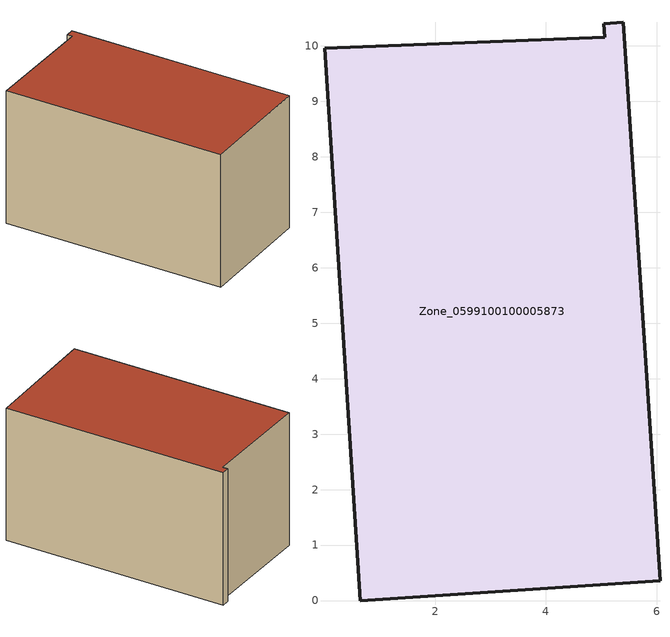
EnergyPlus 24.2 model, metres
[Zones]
Zone_0599100100005873
 floor ground (C_G): 5.06,10.16 5.04,10.4 5.4,10.42 6.06,0.35 0.65,0 0.01,9.95 z0
 wall outside (C_F): 0.65,0 6.06,0.35 5.4,10.42 5.04,10.4 5.06,10.16 0.01,9.95 0.65,0 z0:6.15
 roof outside (C_R): 5.06,10.16 0.01,9.95 0.65,0 6.06,0.35 5.4,10.42 5.04,10.4 z6.15
[BUILDING]
Pand.0599100100005873: North Axis=0; Terrain=City; Loads Convergence Tolerance Value=0.04; Temperature Convergence Tolerance Value=0.4; Solar Distribution=FullExterior; Maximum Number of Warmup Days=25; Minimum Number of Warmup Days=1
[Site:Location]
Rotterdam.The.Hague.AP_ZH_NLD Design_Conditions: Latitude=51.96; Longitude=4.45; Time Zone=1; Elevation=-4.5
[SITE:GROUNDTEMPERATURE:BUILDINGSURFACE]
18, 18, 18, 18, 18, 18, 18, 18, 18, 18, 18, 18
[MATERIAL] Thermal Absorptance=0.9; Solar Absorptance=0.7; Visible Absorptance=0.7
Name | Roughness | Thickness | Conductivity | Density | Specific Heat
G.TI.2006-2014 | MediumSmooth | 0.15 | 0.06 | 540 | 1210
F.TI.2006-2014 | Rough | 0.3 | 0.12 | 1920 | 840
R.TI.2006-2014 | MediumRough | 0.2 | 0.08 | 1500 | 1000
[CONSTRUCTION]
C_G: G.TI.2006-2014
C_F: F.TI.2006-2014
C_R: R.TI.2006-2014
[ZONE]
Zone_0599100100005873: Type=1; Multiplier=1; Ceiling Height=Autocalculate; Volume=Autocalculate; Floor Area=autocalculate; Part of Total Floor Area=Yes
[ZONEINFILTRATION:DESIGNFLOWRATE]
Infil_Zone_0599100100005873: Zone or ZoneList or Space or SpaceList=Zone_0599100100005873; Schedule=AlwaysOn; Design Flow Rate Calculation Method=Flow/Area; Flow Rate per Floor Area=0.0015; Constant Term Coefficient=1; Temperature Term Coefficient=0; Velocity Term Coefficient=0; Velocity Squared Term Coefficient=0
[HVACTEMPLATE:ZONE:IDEALLOADSAIRSYSTEM]
Zone_0599100100005873: Maximum Heating Supply Air Temperature=50; Minimum Cooling Supply Air Temperature=13; Maximum Heating Supply Air Humidity Ratio=0.0156; Minimum Cooling Supply Air Humidity Ratio=0.0077; Heating Limit=NoLimit; Cooling Limit=NoLimit; Dehumidification Control Type=ConstantSensibleHeatRatio; Cooling Sensible Heat Ratio=0.7; Dehumidification Setpoint=60; Humidification Control Type=None; Humidification Setpoint=30; Outdoor Air Method=None; Outdoor Air Flow Rate per Person=0.00944; Outdoor Air Flow Rate per Zone Floor Area=0; Outdoor Air Flow Rate per Zone=0; Demand Controlled Ventilation Type=None; Outdoor Air Economizer Type=NoEconomizer; Heat Recovery Type=None; Sensible Heat Recovery Effectiveness=0.7; Latent Heat Recovery Effectiveness=0.65
[ZONECONTROL:THERMOSTAT]
ThermostatControl_Zone_0599100100005873: Zone or ZoneList=Zone_0599100100005873; Control Type Schedule=DualSetpointControlType; Control 1=Thermostat_Zone_0599100100005873; Temperature Difference Between Cutout And Setpoint=0
[THERMOSTATSETPOINT:DUALSETPOINT]
Thermostat_Zone_0599100100005873: Heating Setpoint Temperature Schedule=HeatingSetpoint_Zone_0599100100005873; Cooling Setpoint Temperature Schedule=CoolingSetpoint_Zone_0599100100005873
[SCHEDULE:COMPACT]
HeatingSetpoint_Zone_0599100100005873: Through: 12/31, For: AllDays, Until: 24:00, 21
CoolingSetpoint_Zone_0599100100005873: Through: 12/31, For: AllDays, Until: 24:00, 24
DualSetpointControlType: Through: 12/31, For: AllDays, Until: 24:00, 4
AlwaysOn: Through: 12/31, For: AllDays, Until: 24:00, 1
